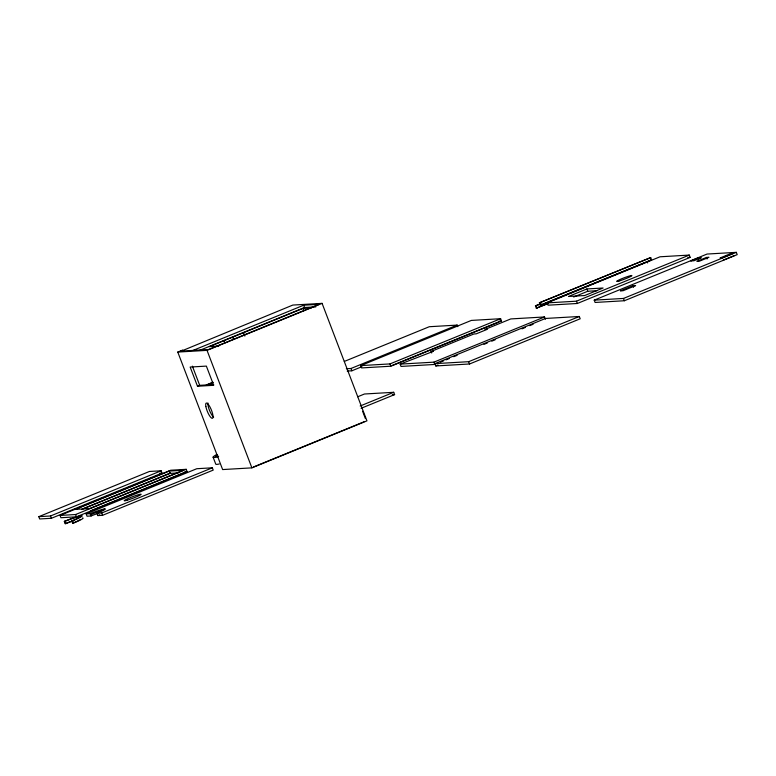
<?xml version="1.0" encoding="UTF-8"?>
<svg xmlns="http://www.w3.org/2000/svg" width="776" height="776" viewBox="0 0 776 776"><rect width="100%" height="100%" fill="white"/><g stroke="black" fill="none" stroke-linecap="round" stroke-linejoin="round"><path stroke-width="1.16" d="M181.332 351.091L292.833 305.065L322.089 303.368L366.951 420.854L251.89 467.86L222.634 469.567L177.772 352.071L182.195 350.267L182.874 350.228L180.662 351.13L208.569 349.501L319.198 304.308L303.678 305.21L193.049 350.412M199.5 350.432L304.561 307.519L315.861 306.86M305.24 307.48L209.355 346.649L218.803 346.096M177.772 352.071L207.027 350.364L322.089 303.368M197.492 386.244L213.701 385.303L206.368 366.107L190.159 367.048L197.492 386.244L199.704 385.342L213.662 384.527M206.241 384.964L212.566 382.384M206.92 384.925L213.235 382.345M344.321 361.432L429.283 326.725L457.19 325.095L457.772 326.638M346.329 368.755L350.985 368.484L457.19 325.095M360.724 365.612L471.362 320.42L500.617 318.713L501.5 321.022L390.861 366.214L361.606 367.921L360.724 365.612L389.979 363.915L500.617 318.713M347.212 371.064L351.858 370.792L361.926 366.679M539.378 302.824L650.695 257.593L651.568 259.892L540.94 305.094L540.261 305.133L539.378 302.824L650.695 257.593M548.186 303.561L536.332 308.169L535.45 305.86L541.037 303.581M535.45 305.86L540.6 303.998M392.404 365.35L498.609 321.962M540.261 305.133L651.568 259.892M547.177 302.892L660.027 256.788L689.282 255.081L690.165 257.389L577.315 303.484L548.06 305.191L547.177 302.892L576.442 301.185L689.282 255.081M536.332 308.169L547.507 303.6M400.144 364.119L433.9 362.149L434.783 364.458L401.017 366.427L400.144 364.119L433.367 351.334L431.116 351.47L431.708 353.002M431.116 351.47L473.894 333.99L476.144 333.864L487.212 329.344L484.961 329.47L510.773 318.926L544.529 316.957L545.412 319.266M586.898 288.953L568.459 296.48L584.658 295.54L603.097 288.003L586.898 288.953L587.781 291.252L597.035 290.719M573.677 297.014L587.781 291.252M38.8 516.67L149.438 471.469L161.136 470.79L162.019 473.098L51.381 518.29L39.683 518.969L38.8 516.67L50.498 515.982L161.136 470.79M433.9 362.149L544.529 316.957M60.062 515.429L170.691 470.237L186.221 469.325L187.103 471.633L76.465 516.826L60.935 517.728L60.062 515.429L75.592 514.527L186.221 469.325M75.485 509.366L169.158 471.1L183.34 470.275L89.667 508.542L74.816 509.405M434.909 363.653L545.547 318.451L579.303 316.482L580.186 318.79L469.548 363.983L435.792 365.952L434.909 363.653L468.675 361.684L579.303 316.482M440.37 362.179L443.717 360.801M445.957 359.889L449.304 358.522M453.776 356.698L457.132 355.33M483.952 344.369L487.299 343.002M491.771 341.178L495.127 339.81M521.947 328.849L525.294 327.482M529.765 325.658L533.122 324.281M83.498 508.522L170.458 472.991M81.946 509.386L170.041 473.399L178.305 472.923M357.755 396.749L364.458 394.004L393.713 392.297L394.596 394.606L361.073 408.302M594.212 300.147L707.062 254.053L736.317 252.345L737.2 254.644L624.35 300.748L595.095 302.456L594.212 300.147L623.477 298.44L736.317 252.345M698.148 257.923L690.776 260.94L693.928 260.755L701.3 257.748L698.148 257.923L698.74 259.465M435.792 365.952L438.023 365.04M632.935 285.752L620.393 290.874L623.099 290.719L635.631 285.597L632.935 285.752L633.517 287.285M706.48 257.438L696.887 261.357L699.36 261.211L708.954 257.302L706.48 257.438L707.062 258.98M90.54 510.841L184.213 472.574M86.165 513.906L196.803 468.714L212.333 467.812L213.206 470.11L102.578 515.303L97.844 515.584L96.971 513.275A12.387 1.057 -20.9 0 0 104.663 508.949A12.387 1.057 -20.9 0 0 90.21 513.673L86.165 513.906L87.048 516.215L91.093 515.972A12.377 1.057 -20.9 0 1 97.078 513.693M90.394 514.847L104.925 508.91M360.19 405.993L393.713 392.297M96.971 513.275L101.695 513.004L212.333 467.812M723.251 260.115L734.309 255.595M253.432 466.997L364.07 421.795M232.616 337.143L233.479 339.393M687.827 257.525L690.165 257.389M311.292 307.897L303.028 308.382L303.901 310.681M499.162 321.157L501.5 321.022M392.258 394.741L394.596 394.606M159.681 473.234L162.019 473.098M184.717 471.769L187.103 471.633M73.778 520.667A12.387 1.057 -20.9 0 0 65.873 523.616L65.194 523.654L64.321 521.356L64.99 521.307A12.387 1.057 -20.9 0 1 79.433 516.593A12.387 1.057 -20.9 0 1 71.751 520.919L72.624 523.218L73.303 523.179A14.86 1.271 -20.9 0 0 82.528 517.999M71.751 520.919L72.42 520.88A14.86 1.271 -20.9 0 0 81.645 515.691A14.86 1.271 -20.9 0 0 64.321 521.356M90.21 513.673L91.093 515.972M650.016 257.632L650.899 259.931M647.058 261.396L647.64 262.938M623.477 298.44L624.35 300.748M576.442 301.185L577.315 303.484M540.057 302.785L540.94 305.094M536.129 305.822L537.002 308.13M468.675 361.684L469.548 363.983M389.979 363.915L390.861 366.214M350.985 368.484L351.858 370.792M362.605 411.261L365.399 418.594M303.678 305.21L304.561 307.519M243.557 332.671L244.847 336.056M223.973 340.674L224.836 342.924M207.027 350.364L251.89 467.86M192.38 366.146L199.704 385.342M213.109 457.18L215.747 464.096A27.228 2.328 -20.9 0 0 219.288 463.99M169.158 471.1L170.041 473.399M101.695 513.004L102.578 515.303M75.592 514.527L76.465 516.826M72.42 520.88L73.303 523.179M64.99 521.307L65.873 523.616M50.498 515.982L51.381 518.29M99.716 514.798A12.377 1.057 -20.9 0 1 97.844 515.584M213.652 417.119A8.255 2.144 67.8 0 1 209.549 410.504A8.255 2.144 67.8 0 1 207.929 402.986M80.52 519.406A12.387 1.057 -20.9 0 1 72.624 523.218M65.194 523.654A14.86 1.271 -20.9 0 1 71.489 521.23M218.531 456.637A27.228 2.328 -20.9 0 1 216.378 454.697M218.648 456.21A24.754 2.115 -20.9 0 1 217.484 454.561M731.186 253.422L720.118 257.942L722.369 257.807L733.436 253.286L731.186 253.422M126.895 500.307A9.079 0.776 -20.9 0 0 140.951 494.564A9.079 0.776 -20.9 0 0 130.213 497.649A9.079 0.776 -20.9 0 0 126.895 500.307M205.873 406.595A8.255 2.144 67.8 0 0 212.158 418.351A8.255 2.144 67.8 0 0 210.034 407.08A8.255 2.144 67.8 0 0 205.873 406.595M618.967 281.048A8.255 0.708 -20.9 0 0 631.742 275.829A8.255 0.708 -20.9 0 0 621.974 278.642A8.255 0.708 -20.9 0 0 618.967 281.048"/></g></svg>
